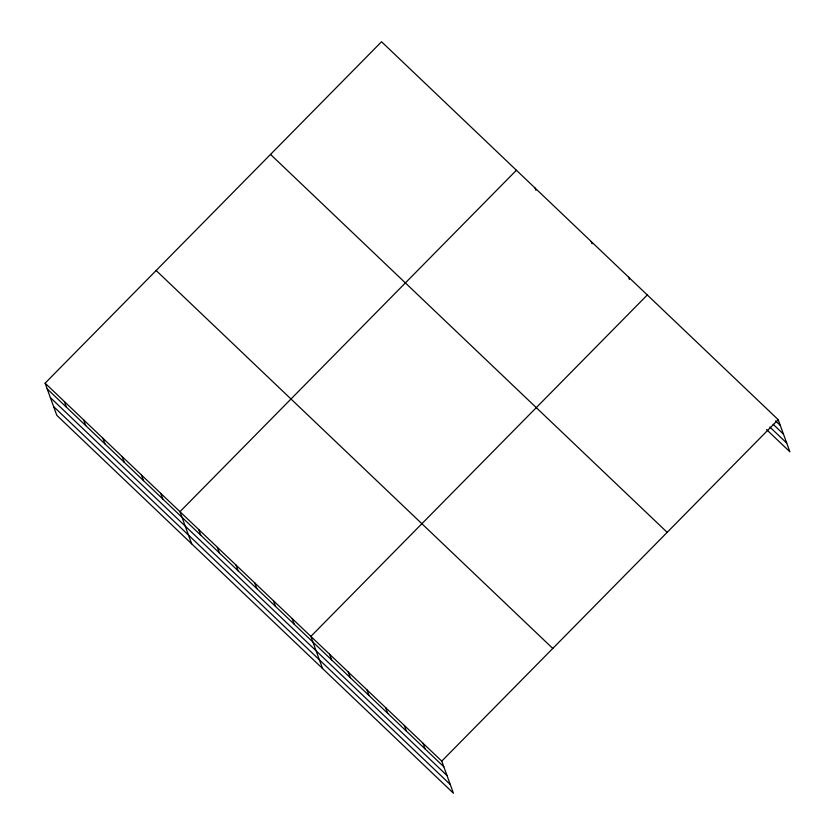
<?xml version="1.0" encoding="UTF-8"?>
<svg xmlns="http://www.w3.org/2000/svg" width="835" height="835" viewBox="0 0 835 835"><rect width="100%" height="100%" fill="white"/><g stroke="black" fill="none" stroke-linecap="round" stroke-linejoin="round"><path stroke-width="1.25" d="M45.111 383.181L441.757 761.113L453.457 793.25L56.801 415.319L45.111 383.181L381.543 41.75L778.199 419.681L789.889 451.818L766.52 429.545M516.406 170.246L179.974 511.678L191.664 543.815M647.302 294.964L310.86 636.395L322.56 668.532M441.757 761.113L778.199 419.681M775.59 420.913L780.266 425.37M773.158 424.295L783.439 434.096M769.88 427.05L786.716 443.093M270.519 154.423L667.175 532.354M156.135 270.509L552.78 648.44M47.178 388.87L443.823 766.801M50.35 397.596L447.007 775.527M53.628 406.593L450.274 784.524M628.598 277.147L629.433 279.422M591.201 241.513L592.036 243.789M535.11 188.063L535.934 190.338M423.063 743.296L425.13 748.985M404.359 725.479L406.426 731.168M385.666 707.663L387.732 713.351M366.962 689.846L369.028 695.534M348.258 672.029L350.335 677.717M329.564 654.212L331.631 659.9M292.166 618.578L294.233 624.267M273.462 600.762L275.54 606.45M254.769 582.945L256.836 588.633M236.065 565.128L238.132 570.816M217.371 547.311L219.438 553M198.667 529.494L200.734 535.183M160.706 493.328L162.773 499.006M141.439 474.969L143.505 480.657M122.171 456.609L124.238 462.298M102.903 438.25L104.98 443.938M83.646 419.901L85.713 425.579M64.379 401.541L66.445 407.23"/></g></svg>
